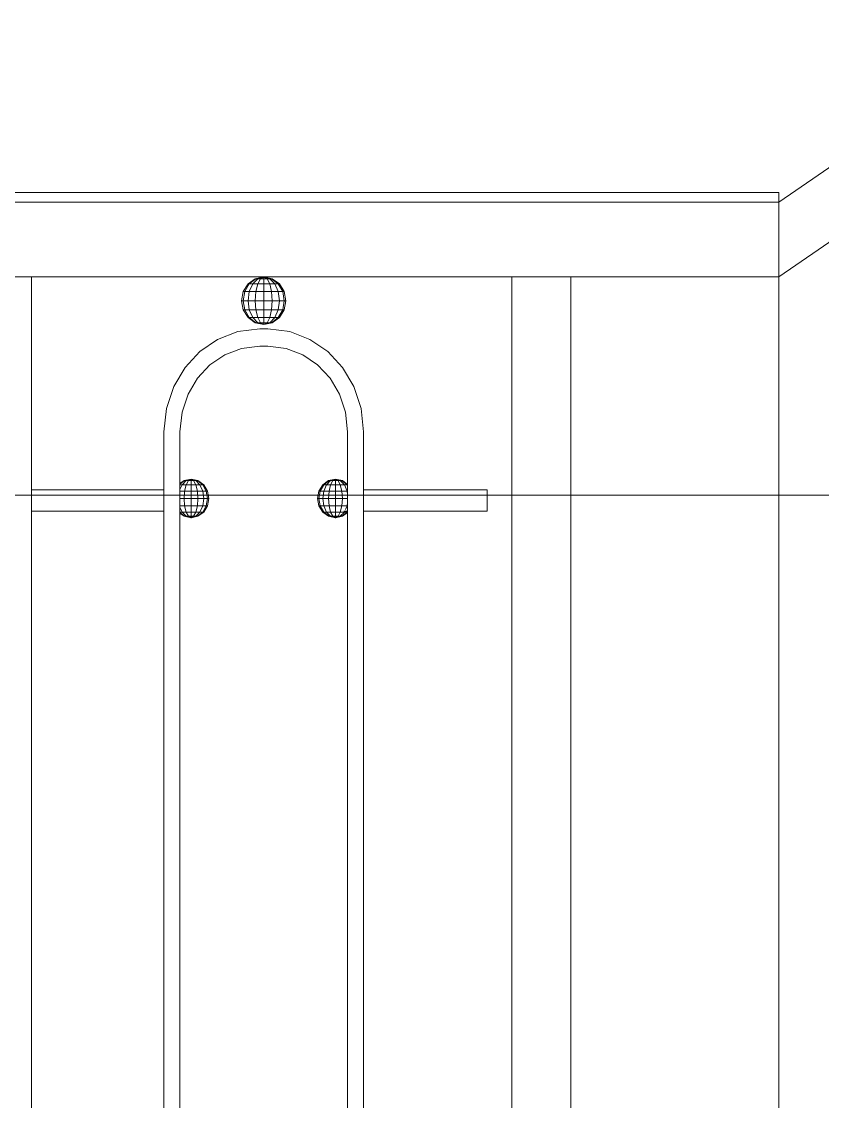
# Model space of a CAD drawing. Header units: millimetres. Extents: x 1832547 to 2001569, y -558009 to -417808.
# Drawn here: x 1945205 to 1945584, y -527631 to -527119 of the extents above; entities that cross this region are included whole.
import ezdxf

# ---------------------------------------------------------------- set-up
doc = ezdxf.new("R2010")
doc.units = ezdxf.units.MM
doc.header["$MEASUREMENT"] = 0
doc.linetypes.add('CENTER', pattern=[2, 1.25, -0.25, 0.25, -0.25])
for name, color, linetype, lineweight in [('CA.manh 08', 8, 'CONTINUOUS', 9), ('CA.tim 67', 67, 'CENTER', 9), ('CA_manh 08', 8, 'CONTINUOUS', 9)]:
    doc.layers.add(name, color=color, linetype=linetype, lineweight=lineweight)

msp = doc.modelspace()

# ---------------------------------------------------------------- linework, layer by layer
at = {"layer": 'CA.manh 08'}
for points in [[(1945563.55, -527204.81), (1946571.52, -526513.03)], [(1945563.55, -527240.23), (1946576.18, -526545.26)], [(1945563.55, -527200.23), (1945563.55, -528143.59)]]:
    msp.add_lwpolyline(points, dxfattribs=at)
msp.add_lwpolyline([(1945436.99, -527240.23), (1945464.92, -527240.23), (1945464.92, -528143.59), (1945436.99, -528143.59)], close=True, dxfattribs=at)
at = {"layer": 'CA.tim 67', "ltscale": 500}
msp.add_lwpolyline([(1963746.8, -527343.59), (1938240.83, -527343.59)], dxfattribs=at)
at = {"layer": 'CA_manh 08'}
for p, q in [((1943965.45, -527200.23), (1945563.55, -527200.23)), ((1945563.55, -527204.81), (1943965.45, -527204.81)), ((1945464.92, -527240.23), (1944870, -527240.23)), ((1945199.99, -527240.23), (1945209.45, -527240.23)), ((1945209.45, -527341), (1945209.45, -527240.23)), ((1945209.45, -527240.23), (1945319.46, -527240.23)), ((1945315.44, -527241.09), (1945319.46, -527240.23)), ((1945315.75, -527241.09), (1945319.46, -527240.23)), ((1945316.62, -527241.09), (1945319.46, -527240.23)), ((1945317.92, -527241.09), (1945319.46, -527240.23)), ((1945319.46, -527240.23), (1945319.46, -527241.09)), ((1945321, -527241.09), (1945319.46, -527240.23)), ((1945322.31, -527241.09), (1945319.46, -527240.23)), ((1945323.18, -527241.09), (1945319.46, -527240.23)), ((1945323.49, -527241.09), (1945319.46, -527240.23)), ((1945319.46, -527240.23), (1945436.99, -527240.23)), ((1945326.46, -527240.23), (1945436.99, -527240.23)), ((1945436.99, -527240.23), (1945436.99, -527341)), ((1945436.99, -527240.23), (1945436.99, -527973.59)), ((1945464.92, -527240.23), (1945436.99, -527240.23)), ((1945464.92, -527240.23), (1945436.99, -527240.23)), ((1945464.92, -527340.23), (1945464.92, -527240.23)), ((1945464.92, -527340.23), (1945464.92, -527240.23)), ((1945464.92, -527240.23), (1945492.18, -527240.23)), ((1945492.18, -527240.23), (1945563.55, -527240.23)), ((1945309.75, -527247.2), (1945312.03, -527243.53)), ((1945310.49, -527247.2), (1945312.59, -527243.53)), ((1945312.03, -527243.53), (1945315.44, -527241.09)), ((1945312.03, -527243.53), (1945312.59, -527243.53)), ((1945312.59, -527243.53), (1945315.75, -527241.09)), ((1945312.59, -527243.53), (1945314.21, -527243.53)), ((1945312.59, -527247.2), (1945314.21, -527243.53)), ((1945314.21, -527243.53), (1945316.62, -527241.09)), ((1945314.21, -527243.53), (1945316.62, -527243.53)), ((1945315.75, -527241.09), (1945315.44, -527241.09)), ((1945316.62, -527241.09), (1945315.75, -527241.09)), ((1945315.75, -527247.2), (1945316.62, -527243.53)), ((1945317.92, -527241.09), (1945316.62, -527241.09)), ((1945316.62, -527243.53), (1945317.92, -527241.09)), ((1945316.62, -527243.53), (1945319.46, -527243.53)), ((1945319.46, -527241.09), (1945317.92, -527241.09)), ((1945319.46, -527241.09), (1945321, -527241.09)), ((1945319.46, -527241.09), (1945319.46, -527243.53)), ((1945319.46, -527243.53), (1945322.31, -527243.53)), ((1945319.46, -527243.53), (1945319.46, -527247.2)), ((1945321, -527241.09), (1945322.31, -527241.09)), ((1945322.31, -527243.53), (1945321, -527241.09)), ((1945322.31, -527241.09), (1945323.18, -527241.09)), ((1945324.72, -527243.53), (1945322.31, -527241.09)), ((1945322.31, -527243.53), (1945324.72, -527243.53)), ((1945323.18, -527247.2), (1945322.31, -527243.53)), ((1945323.18, -527241.09), (1945323.49, -527241.09)), ((1945326.33, -527243.53), (1945323.18, -527241.09)), ((1945326.9, -527243.53), (1945323.49, -527241.09)), ((1945324.72, -527243.53), (1945326.33, -527243.53)), ((1945326.33, -527247.2), (1945324.72, -527243.53)), ((1945326.33, -527243.53), (1945326.9, -527243.53)), ((1945328.44, -527247.2), (1945326.33, -527243.53)), ((1945329.18, -527247.2), (1945326.9, -527243.53)), ((1945308.95, -527251.52), (1945309.75, -527247.2)), ((1945309.75, -527247.2), (1945310.49, -527247.2)), ((1945309.75, -527251.52), (1945310.49, -527247.2)), ((1945310.49, -527247.2), (1945312.59, -527247.2)), ((1945312.03, -527251.52), (1945312.59, -527247.2)), ((1945312.59, -527247.2), (1945315.75, -527247.2)), ((1945315.44, -527251.52), (1945315.75, -527247.2)), ((1945315.75, -527247.2), (1945319.46, -527247.2)), ((1945319.46, -527247.2), (1945323.18, -527247.2)), ((1945319.46, -527247.2), (1945319.46, -527251.52)), ((1945323.18, -527247.2), (1945326.33, -527247.2)), ((1945323.49, -527251.52), (1945323.18, -527247.2)), ((1945326.33, -527247.2), (1945328.44, -527247.2)), ((1945326.9, -527251.52), (1945326.33, -527247.2)), ((1945328.44, -527247.2), (1945329.18, -527247.2)), ((1945329.18, -527251.52), (1945328.44, -527247.2)), ((1945329.98, -527251.52), (1945329.18, -527247.2)), ((1945308.95, -527251.52), (1945309.75, -527251.52)), ((1945309.75, -527255.84), (1945308.95, -527251.52)), ((1945309.75, -527251.52), (1945312.03, -527251.52)), ((1945310.49, -527255.84), (1945309.75, -527251.52)), ((1945309.75, -527255.84), (1945310.49, -527255.84)), ((1945312.03, -527259.51), (1945309.75, -527255.84)), ((1945310.49, -527255.84), (1945312.59, -527255.84)), ((1945312.59, -527259.51), (1945310.49, -527255.84)), ((1945312.03, -527251.52), (1945315.44, -527251.52)), ((1945312.59, -527255.84), (1945312.03, -527251.52)), ((1945312.59, -527255.84), (1945315.75, -527255.84)), ((1945314.21, -527259.51), (1945312.59, -527255.84)), ((1945315.44, -527251.52), (1945319.46, -527251.52)), ((1945315.75, -527255.84), (1945315.44, -527251.52)), ((1945315.75, -527255.84), (1945319.46, -527255.84)), ((1945316.62, -527259.51), (1945315.75, -527255.84)), ((1945319.46, -527251.52), (1945323.49, -527251.52)), ((1945319.46, -527251.52), (1945319.46, -527255.84)), ((1945319.46, -527255.84), (1945323.18, -527255.84)), ((1945319.46, -527255.84), (1945319.46, -527259.51)), ((1945322.31, -527259.51), (1945323.18, -527255.84)), ((1945323.18, -527255.84), (1945323.49, -527251.52)), ((1945323.18, -527255.84), (1945326.33, -527255.84)), ((1945323.49, -527251.52), (1945326.9, -527251.52)), ((1945324.72, -527259.51), (1945326.33, -527255.84)), ((1945326.33, -527255.84), (1945326.9, -527251.52)), ((1945326.33, -527255.84), (1945328.44, -527255.84)), ((1945326.33, -527259.51), (1945328.44, -527255.84)), ((1945326.9, -527251.52), (1945329.18, -527251.52)), ((1945326.9, -527259.51), (1945329.18, -527255.84)), ((1945328.44, -527255.84), (1945329.18, -527251.52)), ((1945328.44, -527255.84), (1945329.18, -527255.84)), ((1945329.18, -527251.52), (1945329.98, -527251.52)), ((1945329.18, -527255.84), (1945329.98, -527251.52)), ((1945312.03, -527259.51), (1945312.59, -527259.51)), ((1945315.44, -527261.96), (1945312.03, -527259.51)), ((1945312.59, -527259.51), (1945314.21, -527259.51)), ((1945315.75, -527261.96), (1945312.59, -527259.51)), ((1945314.21, -527259.51), (1945316.62, -527259.51)), ((1945316.62, -527261.96), (1945314.21, -527259.51)), ((1945316.62, -527259.51), (1945319.46, -527259.51)), ((1945317.92, -527261.96), (1945316.62, -527259.51)), ((1945319.46, -527259.51), (1945322.31, -527259.51)), ((1945319.46, -527259.51), (1945319.46, -527261.96)), ((1945321, -527261.96), (1945322.31, -527259.51)), ((1945322.31, -527259.51), (1945324.72, -527259.51)), ((1945322.31, -527261.96), (1945324.72, -527259.51)), ((1945323.18, -527261.96), (1945326.33, -527259.51)), ((1945323.49, -527261.96), (1945326.9, -527259.51)), ((1945324.72, -527259.51), (1945326.33, -527259.51)), ((1945326.33, -527259.51), (1945326.9, -527259.51)), ((1945297.61, -527269.81), (1945307.16, -527266.14)), ((1945307.16, -527266.14), (1945317.57, -527264.85)), ((1945315.75, -527261.96), (1945315.44, -527261.96)), ((1945319.46, -527262.82), (1945315.44, -527261.96)), ((1945315.75, -527261.96), (1945316.62, -527261.96)), ((1945319.46, -527262.82), (1945315.75, -527261.96)), ((1945316.62, -527261.96), (1945317.92, -527261.96)), ((1945319.46, -527262.82), (1945316.62, -527261.96)), ((1945317.57, -527264.85), (1945321.35, -527264.85)), ((1945317.92, -527261.96), (1945319.46, -527261.96)), ((1945319.46, -527262.82), (1945317.92, -527261.96)), ((1945319.46, -527261.96), (1945321, -527261.96)), ((1945319.46, -527262.82), (1945321, -527261.96)), ((1945319.46, -527261.96), (1945319.46, -527262.82)), ((1945319.46, -527262.82), (1945322.31, -527261.96)), ((1945319.46, -527262.82), (1945323.18, -527261.96)), ((1945319.46, -527262.82), (1945323.49, -527261.96)), ((1945321, -527261.96), (1945322.31, -527261.96)), ((1945321.35, -527264.85), (1945331.75, -527266.14)), ((1945322.31, -527261.96), (1945323.18, -527261.96)), ((1945323.18, -527261.96), (1945323.49, -527261.96)), ((1945331.75, -527266.14), (1945341.31, -527269.81)), ((1945289.18, -527275.57), (1945297.61, -527269.81)), ((1945341.31, -527269.81), (1945349.74, -527275.57)), ((1945282.15, -527283.13), (1945289.18, -527275.57)), ((1945308.92, -527274.06), (1945300.96, -527277.12)), ((1945317.6, -527272.98), (1945308.92, -527274.06)), ((1945321.32, -527272.98), (1945317.6, -527272.98)), ((1945330, -527274.06), (1945321.32, -527272.98)), ((1945337.96, -527277.12), (1945330, -527274.06)), ((1945349.74, -527275.57), (1945356.77, -527283.13)), ((1945293.92, -527281.92), (1945288.06, -527288.22)), ((1945300.96, -527277.12), (1945293.92, -527281.92)), ((1945345, -527281.92), (1945337.96, -527277.12)), ((1945350.86, -527288.23), (1945345, -527281.92)), ((1945276.78, -527292.18), (1945282.15, -527283.13)), ((1945356.77, -527283.13), (1945362.13, -527292.18)), ((1945288.06, -527288.22), (1945283.59, -527295.77)), ((1945355.33, -527295.78), (1945350.86, -527288.23)), ((1945273.37, -527302.45), (1945276.78, -527292.18)), ((1945283.59, -527295.77), (1945280.73, -527304.33)), ((1945358.18, -527304.34), (1945355.33, -527295.78)), ((1945362.13, -527292.18), (1945365.55, -527302.45)), ((1945272.17, -527313.62), (1945273.37, -527302.45)), ((1945280.73, -527304.33), (1945279.73, -527313.65)), ((1945359.18, -527313.65), (1945358.18, -527304.34)), ((1945365.55, -527302.45), (1945366.75, -527313.62)), ((1945272.17, -527313.62), (1945272.17, -527341)), ((1945279.73, -527338.1), (1945279.73, -527313.65)), ((1945359.18, -527313.65), (1945359.18, -527338.46)), ((1945366.75, -527341), (1945366.75, -527313.62)), ((1945279.73, -527338.1), (1945281.73, -527336.67)), ((1945279.73, -527338.41), (1945281.98, -527336.67)), ((1945279.73, -527338.41), (1945279.73, -527338.1)), ((1945280.73, -527338.65), (1945282.68, -527336.67)), ((1945281.73, -527336.67), (1945284.99, -527335.97)), ((1945281.73, -527336.67), (1945281.98, -527336.67)), ((1945281.98, -527336.67), (1945284.99, -527335.97)), ((1945281.98, -527336.67), (1945282.68, -527336.67)), ((1945282.68, -527336.67), (1945284.99, -527335.97)), ((1945282.68, -527336.67), (1945283.74, -527336.67)), ((1945282.68, -527338.65), (1945283.74, -527336.67)), ((1945283.74, -527336.67), (1945284.99, -527335.97)), ((1945284.99, -527336.67), (1945283.74, -527336.67)), ((1945284.99, -527335.97), (1945284.99, -527336.67)), ((1945286.23, -527336.67), (1945284.99, -527335.97)), ((1945287.29, -527336.67), (1945284.99, -527335.97)), ((1945287.99, -527336.67), (1945284.99, -527335.97)), ((1945288.24, -527336.67), (1945284.99, -527335.97)), ((1945284.99, -527336.67), (1945286.23, -527336.67)), ((1945284.99, -527336.67), (1945284.99, -527338.65)), ((1945286.23, -527336.67), (1945287.29, -527336.67)), ((1945287.29, -527338.65), (1945286.23, -527336.67)), ((1945287.29, -527336.67), (1945287.99, -527336.67)), ((1945289.24, -527338.65), (1945287.29, -527336.67)), ((1945287.99, -527336.67), (1945288.24, -527336.67)), ((1945290.55, -527338.65), (1945287.99, -527336.67)), ((1945291, -527338.65), (1945288.24, -527336.67)), ((1945347.41, -527338.65), (1945350.17, -527336.67)), ((1945347.87, -527338.65), (1945350.42, -527336.67)), ((1945349.17, -527338.65), (1945351.13, -527336.67)), ((1945350.17, -527336.67), (1945353.43, -527335.97)), ((1945350.17, -527336.67), (1945350.42, -527336.67)), ((1945350.42, -527336.67), (1945353.43, -527335.97)), ((1945350.42, -527336.67), (1945351.13, -527336.67)), ((1945351.13, -527336.67), (1945353.43, -527335.97)), ((1945351.13, -527336.67), (1945352.18, -527336.67)), ((1945351.13, -527338.65), (1945352.18, -527336.67)), ((1945352.18, -527336.67), (1945353.43, -527335.97)), ((1945353.43, -527336.67), (1945352.18, -527336.67)), ((1945353.43, -527335.97), (1945353.43, -527336.67)), ((1945354.68, -527336.67), (1945353.43, -527335.97)), ((1945355.73, -527336.67), (1945353.43, -527335.97)), ((1945356.44, -527336.67), (1945353.43, -527335.97)), ((1945356.69, -527336.67), (1945353.43, -527335.97)), ((1945353.43, -527336.67), (1945354.68, -527336.67)), ((1945353.43, -527336.67), (1945353.43, -527338.65)), ((1945354.68, -527336.67), (1945355.73, -527336.67)), ((1945355.73, -527338.65), (1945354.68, -527336.67)), ((1945355.73, -527336.67), (1945356.44, -527336.67)), ((1945357.69, -527338.65), (1945355.73, -527336.67)), ((1945356.44, -527336.67), (1945356.69, -527336.67)), ((1945358.99, -527338.65), (1945356.44, -527336.67)), ((1945359.18, -527338.46), (1945356.69, -527336.67)), ((1945209.45, -527341), (1945272.17, -527341)), ((1945209.45, -527341), (1945209.45, -527351.16)), ((1945272.17, -527341), (1945272.17, -527351.16)), ((1945279.73, -527338.41), (1945279.73, -527338.65)), ((1945279.73, -527338.65), (1945280.73, -527338.65)), ((1945279.73, -527340.92), (1945280.73, -527338.65)), ((1945279.73, -527338.65), (1945279.73, -527340.92)), ((1945279.73, -527340.92), (1945279.73, -527341.62)), ((1945279.73, -527341.62), (1945281.98, -527341.62)), ((1945279.73, -527341.62), (1945279.73, -527345.12)), ((1945280.73, -527338.65), (1945282.68, -527338.65)), ((1945281.73, -527345.12), (1945281.98, -527341.62)), ((1945281.98, -527341.62), (1945282.68, -527338.65)), ((1945281.98, -527341.62), (1945284.99, -527341.62)), ((1945282.68, -527338.65), (1945284.99, -527338.65)), ((1945284.99, -527338.65), (1945287.29, -527338.65)), ((1945284.99, -527338.65), (1945284.99, -527341.62)), ((1945284.99, -527341.62), (1945287.99, -527341.62)), ((1945284.99, -527341.62), (1945284.99, -527345.12)), ((1945287.29, -527338.65), (1945289.24, -527338.65)), ((1945287.99, -527341.62), (1945287.29, -527338.65)), ((1945287.99, -527341.62), (1945290.55, -527341.62)), ((1945288.24, -527345.12), (1945287.99, -527341.62)), ((1945289.24, -527338.65), (1945290.55, -527338.65)), ((1945290.55, -527341.62), (1945289.24, -527338.65)), ((1945290.55, -527338.65), (1945291, -527338.65)), ((1945292.25, -527341.62), (1945290.55, -527338.65)), ((1945290.55, -527341.62), (1945292.25, -527341.62)), ((1945291, -527345.12), (1945290.55, -527341.62)), ((1945292.85, -527341.62), (1945291, -527338.65)), ((1945292.25, -527341.62), (1945292.85, -527341.62)), ((1945292.85, -527345.12), (1945292.25, -527341.62)), ((1945293.5, -527345.12), (1945292.85, -527341.62)), ((1945344.92, -527345.12), (1945345.56, -527341.62)), ((1945345.56, -527341.62), (1945347.41, -527338.65)), ((1945345.56, -527341.62), (1945346.16, -527341.62)), ((1945345.56, -527345.12), (1945346.16, -527341.62)), ((1945346.16, -527341.62), (1945347.87, -527338.65)), ((1945346.16, -527341.62), (1945347.87, -527341.62)), ((1945347.87, -527338.65), (1945347.41, -527338.65)), ((1945347.41, -527345.12), (1945347.87, -527341.62)), ((1945347.87, -527338.65), (1945349.17, -527338.65)), ((1945347.87, -527341.62), (1945349.17, -527338.65)), ((1945347.87, -527341.62), (1945350.42, -527341.62)), ((1945349.17, -527338.65), (1945351.13, -527338.65)), ((1945350.17, -527345.12), (1945350.42, -527341.62)), ((1945350.42, -527341.62), (1945351.13, -527338.65)), ((1945350.42, -527341.62), (1945353.43, -527341.62)), ((1945351.13, -527338.65), (1945353.43, -527338.65)), ((1945353.43, -527338.65), (1945355.73, -527338.65)), ((1945353.43, -527338.65), (1945353.43, -527341.62)), ((1945353.43, -527341.62), (1945356.44, -527341.62)), ((1945353.43, -527341.62), (1945353.43, -527345.12)), ((1945355.73, -527338.65), (1945357.69, -527338.65)), ((1945356.44, -527341.62), (1945355.73, -527338.65)), ((1945356.44, -527341.62), (1945358.99, -527341.62)), ((1945356.69, -527345.12), (1945356.44, -527341.62)), ((1945357.69, -527338.65), (1945358.99, -527338.65)), ((1945358.99, -527341.62), (1945357.69, -527338.65)), ((1945358.99, -527338.65), (1945359.18, -527338.65)), ((1945359.18, -527338.99), (1945358.99, -527338.65)), ((1945358.99, -527341.62), (1945359.18, -527341.62)), ((1945359.18, -527343.09), (1945358.99, -527341.62)), ((1945359.07, -527341), (1945359.18, -527341)), ((1945359.18, -527338.65), (1945359.18, -527338.46)), ((1945359.18, -527338.99), (1945359.18, -527338.65)), ((1945359.18, -527341), (1945359.18, -527338.99)), ((1945359.18, -527341.62), (1945359.18, -527341)), ((1945359.18, -527343.09), (1945359.18, -527341.62)), ((1945359.18, -527345.12), (1945359.18, -527343.09)), ((1945366.75, -527341), (1945425.36, -527341)), ((1945366.75, -527341), (1945366.75, -527351.16)), ((1945425.36, -527341), (1945425.36, -527351.16)), ((1945436.99, -527351.16), (1945436.99, -527341)), ((1945464.92, -527340.23), (1945464.92, -527350.39)), ((1945464.92, -527340.23), (1945464.92, -527350.39)), ((1945279.73, -527345.12), (1945281.73, -527345.12)), ((1945279.73, -527345.12), (1945279.73, -527348.61)), ((1945281.73, -527345.12), (1945284.99, -527345.12)), ((1945281.98, -527348.61), (1945281.73, -527345.12)), ((1945284.99, -527345.12), (1945288.24, -527345.12)), ((1945284.99, -527345.12), (1945284.99, -527348.61)), ((1945287.99, -527348.61), (1945288.24, -527345.12)), ((1945288.24, -527345.12), (1945291, -527345.12)), ((1945290.55, -527348.61), (1945291, -527345.12)), ((1945291, -527345.12), (1945292.85, -527345.12)), ((1945292.25, -527348.61), (1945292.85, -527345.12)), ((1945292.85, -527345.12), (1945293.5, -527345.12)), ((1945292.85, -527348.61), (1945293.5, -527345.12)), ((1945344.92, -527345.12), (1945345.56, -527345.12)), ((1945345.56, -527348.61), (1945344.92, -527345.12)), ((1945345.56, -527345.12), (1945347.41, -527345.12)), ((1945346.16, -527348.61), (1945345.56, -527345.12)), ((1945347.41, -527345.12), (1945350.17, -527345.12)), ((1945347.87, -527348.61), (1945347.41, -527345.12)), ((1945350.17, -527345.12), (1945353.43, -527345.12)), ((1945350.42, -527348.61), (1945350.17, -527345.12)), ((1945353.43, -527345.12), (1945356.69, -527345.12)), ((1945353.43, -527345.12), (1945353.43, -527348.61)), ((1945356.44, -527348.61), (1945356.69, -527345.12)), ((1945356.69, -527345.12), (1945359.18, -527345.12)), ((1945358.99, -527348.61), (1945359.18, -527347.14)), ((1945359.18, -527347.14), (1945359.18, -527345.12)), ((1945359.18, -527348.61), (1945359.18, -527347.14)), ((1945272.17, -527351.16), (1945209.45, -527351.16)), ((1945209.45, -527863.43), (1945209.45, -527351.16)), ((1945272.17, -527351.16), (1945272.17, -527863.43)), ((1945279.73, -527348.61), (1945281.98, -527348.61)), ((1945279.73, -527348.61), (1945279.73, -527349.32)), ((1945280.73, -527351.58), (1945279.73, -527349.32)), ((1945279.73, -527349.32), (1945279.73, -527351.58)), ((1945279.73, -527351.58), (1945280.73, -527351.58)), ((1945279.73, -527351.58), (1945279.73, -527351.82)), ((1945281.98, -527353.56), (1945279.73, -527351.82)), ((1945279.73, -527352.13), (1945279.73, -527351.82)), ((1945281.73, -527353.56), (1945279.73, -527352.13)), ((1945279.73, -527352.13), (1945279.73, -527868.32)), ((1945280.73, -527351.58), (1945282.68, -527351.58)), ((1945282.68, -527353.56), (1945280.73, -527351.58)), ((1945281.98, -527348.61), (1945284.99, -527348.61)), ((1945282.68, -527351.58), (1945281.98, -527348.61)), ((1945282.68, -527351.58), (1945284.99, -527351.58)), ((1945283.74, -527353.56), (1945282.68, -527351.58)), ((1945284.99, -527348.61), (1945287.99, -527348.61)), ((1945284.99, -527348.61), (1945284.99, -527351.58)), ((1945284.99, -527351.58), (1945287.29, -527351.58)), ((1945284.99, -527351.58), (1945284.99, -527353.56)), ((1945286.23, -527353.56), (1945287.29, -527351.58)), ((1945287.29, -527351.58), (1945287.99, -527348.61)), ((1945287.29, -527351.58), (1945289.24, -527351.58)), ((1945287.29, -527353.56), (1945289.24, -527351.58)), ((1945287.99, -527348.61), (1945290.55, -527348.61)), ((1945287.99, -527353.56), (1945290.55, -527351.58)), ((1945288.24, -527353.56), (1945291, -527351.58)), ((1945289.24, -527351.58), (1945290.55, -527348.61)), ((1945289.24, -527351.58), (1945290.55, -527351.58)), ((1945290.55, -527348.61), (1945292.25, -527348.61)), ((1945290.55, -527351.58), (1945292.25, -527348.61)), ((1945290.55, -527351.58), (1945291, -527351.58)), ((1945291, -527351.58), (1945292.85, -527348.61)), ((1945292.25, -527348.61), (1945292.85, -527348.61)), ((1945345.56, -527348.61), (1945346.16, -527348.61)), ((1945347.41, -527351.58), (1945345.56, -527348.61)), ((1945346.16, -527348.61), (1945347.87, -527348.61)), ((1945347.87, -527351.58), (1945346.16, -527348.61)), ((1945347.41, -527351.58), (1945347.87, -527351.58)), ((1945350.17, -527353.56), (1945347.41, -527351.58)), ((1945347.87, -527348.61), (1945350.42, -527348.61)), ((1945349.17, -527351.58), (1945347.87, -527348.61)), ((1945347.87, -527351.58), (1945349.17, -527351.58)), ((1945350.42, -527353.56), (1945347.87, -527351.58)), ((1945349.17, -527351.58), (1945351.13, -527351.58)), ((1945351.13, -527353.56), (1945349.17, -527351.58)), ((1945350.42, -527348.61), (1945353.43, -527348.61)), ((1945351.13, -527351.58), (1945350.42, -527348.61)), ((1945351.13, -527351.58), (1945353.43, -527351.58)), ((1945352.18, -527353.56), (1945351.13, -527351.58)), ((1945353.43, -527348.61), (1945356.44, -527348.61)), ((1945353.43, -527348.61), (1945353.43, -527351.58)), ((1945353.43, -527351.58), (1945355.73, -527351.58)), ((1945353.43, -527351.58), (1945353.43, -527353.56)), ((1945354.68, -527353.56), (1945355.73, -527351.58)), ((1945355.73, -527351.58), (1945356.44, -527348.61)), ((1945355.73, -527351.58), (1945357.69, -527351.58)), ((1945355.73, -527353.56), (1945357.69, -527351.58)), ((1945356.44, -527348.61), (1945358.99, -527348.61)), ((1945356.44, -527353.56), (1945358.99, -527351.58)), ((1945356.69, -527353.56), (1945359.18, -527351.77)), ((1945357.87, -527351.16), (1945357.39, -527351.16)), ((1945357.69, -527351.58), (1945357.87, -527351.16)), ((1945357.69, -527351.58), (1945358.99, -527351.58)), ((1945359.18, -527351.16), (1945357.87, -527351.16)), ((1945358.2, -527350.42), (1945358.99, -527348.61)), ((1945358.99, -527348.61), (1945359.18, -527348.61)), ((1945358.99, -527351.58), (1945359.18, -527351.25)), ((1945358.99, -527351.58), (1945359.18, -527351.58)), ((1945359.18, -527351.16), (1945359.18, -527348.61)), ((1945359.18, -527351.25), (1945359.18, -527351.16)), ((1945359.18, -527351.58), (1945359.18, -527351.25)), ((1945359.18, -527351.77), (1945359.18, -527351.58)), ((1945359.18, -527351.77), (1945359.18, -527861.66)), ((1945366.75, -527863.43), (1945366.75, -527351.16)), ((1945425.36, -527351.16), (1945366.75, -527351.16)), ((1945436.99, -527351.16), (1945436.99, -527863.43)), ((1945464.92, -527863.43), (1945464.92, -527350.39)), ((1945464.92, -527863.43), (1945464.92, -527350.39)), ((1945281.98, -527353.56), (1945281.73, -527353.56)), ((1945284.99, -527354.26), (1945281.73, -527353.56)), ((1945281.98, -527353.56), (1945282.68, -527353.56)), ((1945284.99, -527354.26), (1945281.98, -527353.56)), ((1945282.68, -527353.56), (1945283.74, -527353.56)), ((1945284.99, -527354.26), (1945282.68, -527353.56)), ((1945283.74, -527353.56), (1945284.99, -527353.56)), ((1945284.99, -527354.26), (1945283.74, -527353.56)), ((1945284.99, -527353.56), (1945286.23, -527353.56)), ((1945284.99, -527354.26), (1945286.23, -527353.56)), ((1945284.99, -527353.56), (1945284.99, -527354.26)), ((1945284.99, -527354.26), (1945287.29, -527353.56)), ((1945284.99, -527354.26), (1945287.99, -527353.56)), ((1945284.99, -527354.26), (1945288.24, -527353.56)), ((1945286.23, -527353.56), (1945287.29, -527353.56)), ((1945287.29, -527353.56), (1945287.99, -527353.56)), ((1945287.99, -527353.56), (1945288.24, -527353.56)), ((1945350.42, -527353.56), (1945350.17, -527353.56)), ((1945353.43, -527354.26), (1945350.17, -527353.56)), ((1945350.42, -527353.56), (1945351.13, -527353.56)), ((1945353.43, -527354.26), (1945350.42, -527353.56)), ((1945351.13, -527353.56), (1945352.18, -527353.56)), ((1945353.43, -527354.26), (1945351.13, -527353.56)), ((1945352.18, -527353.56), (1945353.43, -527353.56)), ((1945353.43, -527354.26), (1945352.18, -527353.56)), ((1945353.43, -527353.56), (1945354.68, -527353.56)), ((1945353.43, -527354.26), (1945354.68, -527353.56)), ((1945353.43, -527353.56), (1945353.43, -527354.26)), ((1945353.43, -527354.26), (1945355.73, -527353.56)), ((1945353.43, -527354.26), (1945356.44, -527353.56)), ((1945353.43, -527354.26), (1945356.69, -527353.56)), ((1945354.68, -527353.56), (1945355.73, -527353.56)), ((1945355.73, -527353.56), (1945356.44, -527353.56)), ((1945356.44, -527353.56), (1945356.69, -527353.56))]:
    msp.add_line(p, q, dxfattribs=at)

doc.saveas('drawing.dxf')
